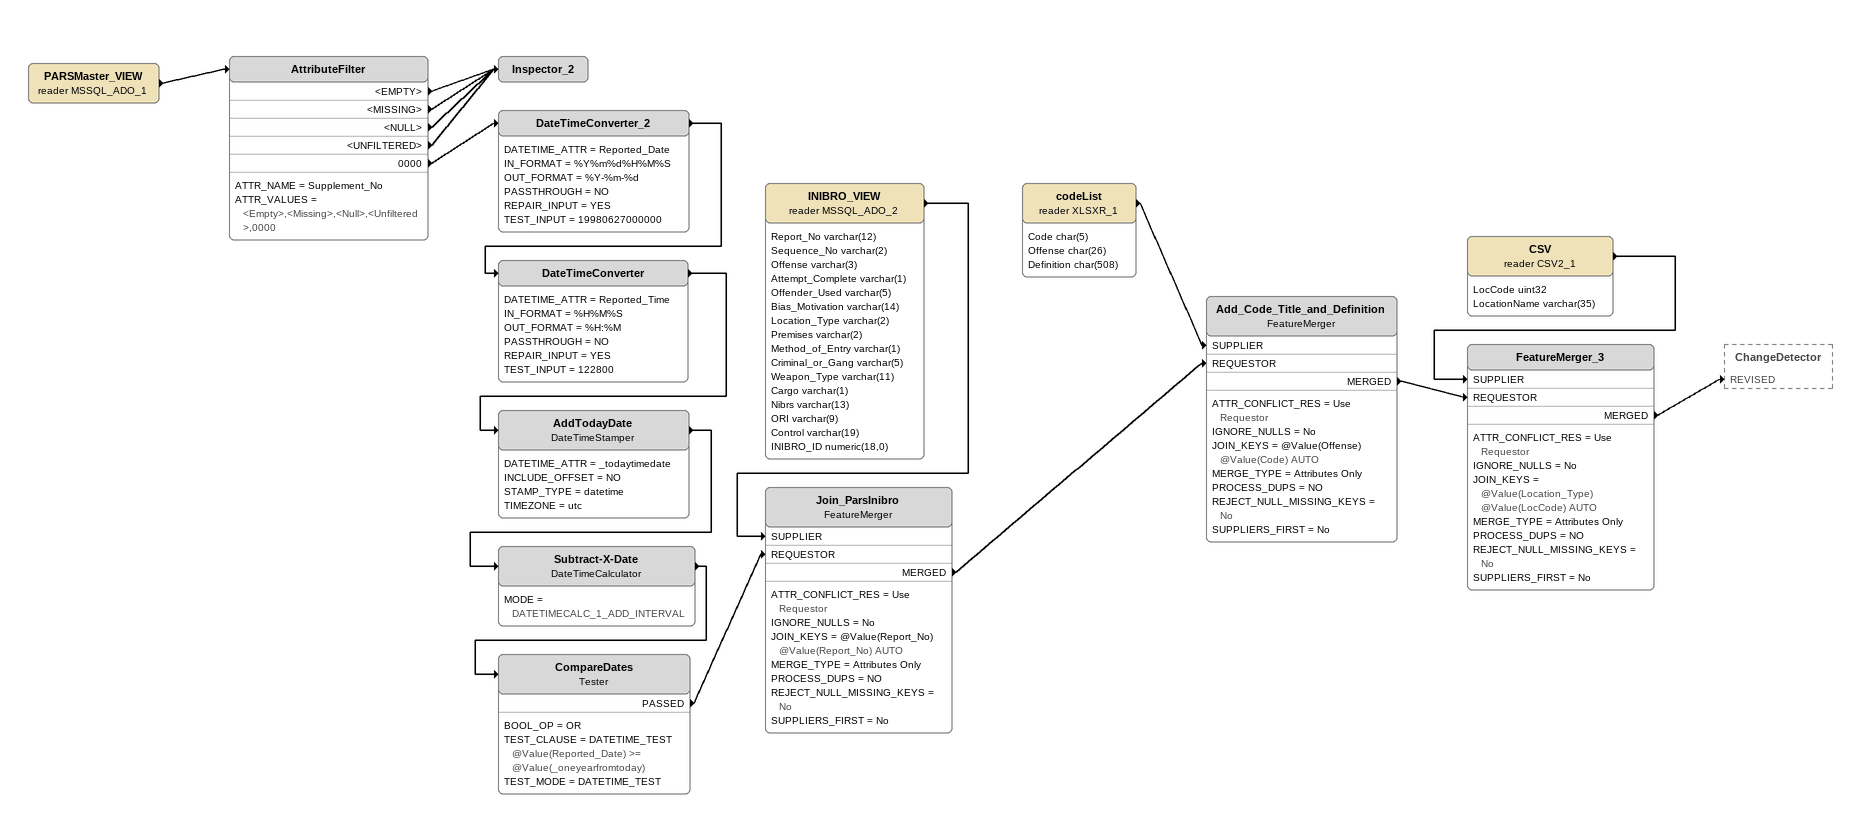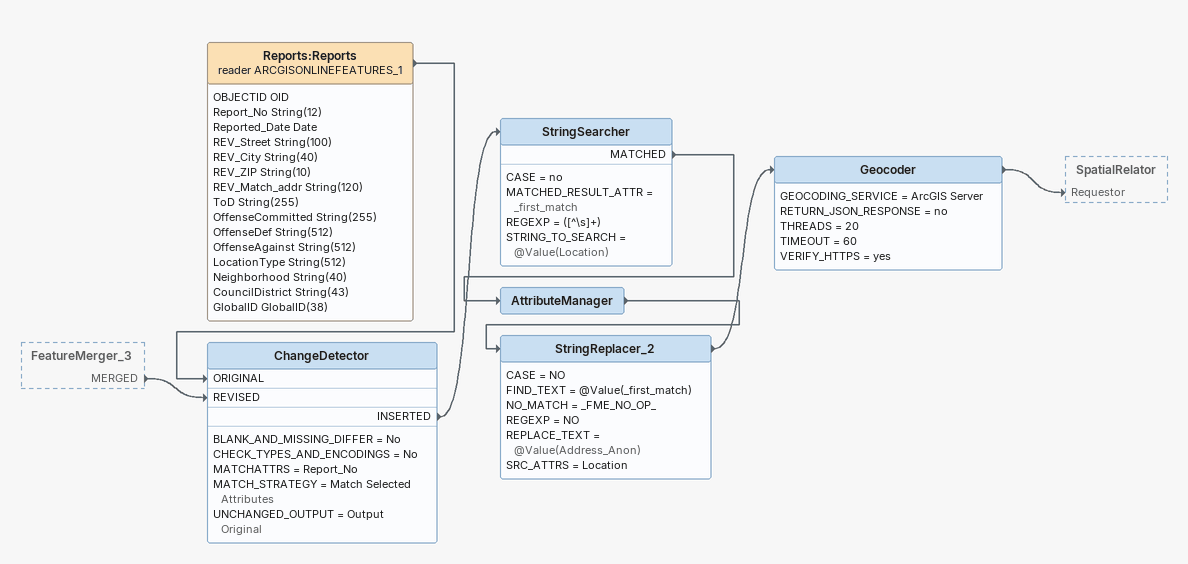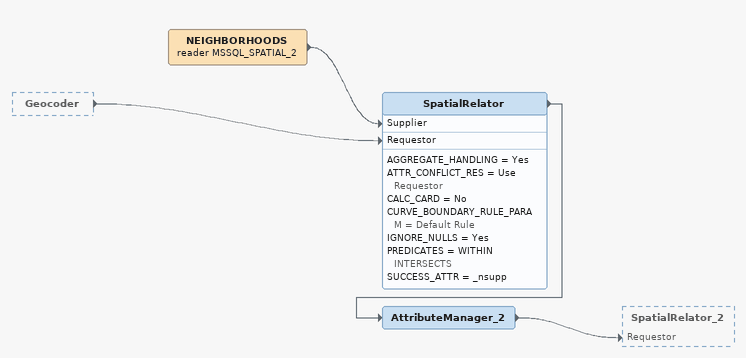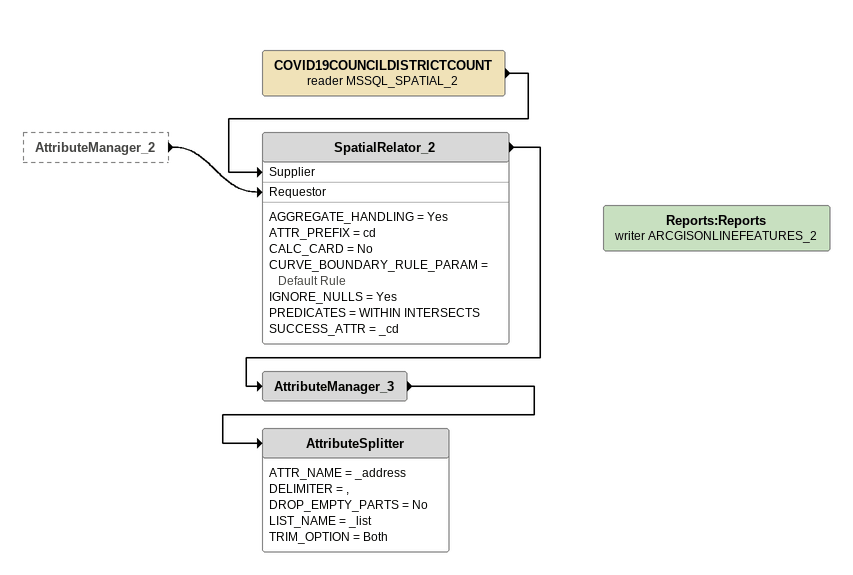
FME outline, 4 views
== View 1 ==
PARSMaster_VIEW (reader MSSQL_ADO_1)
    -> AttributeFilter
AttributeFilter
    ATTR_NAME = Supplement_No
    ATTR_VALUES = <Empty>,<Missing>,<Null>,<Unfiltered>,0000
    <EMPTY> -> Inspector_2
    <MISSING> -> Inspector_2
    <NULL> -> Inspector_2
    <UNFILTERED> -> Inspector_2
    0000 -> DateTimeConverter_2
Inspector_2
DateTimeConverter_2
    DATETIME_ATTR = Reported_Date
    IN_FORMAT = %Y%m%d%H%M%S
    OUT_FORMAT = %Y-%m-%d
    PASSTHROUGH = NO
    REPAIR_INPUT = YES
    TEST_INPUT = 19980627000000
    -> DateTimeConverter
DateTimeConverter
    DATETIME_ATTR = Reported_Time
    IN_FORMAT = %H%M%S
    OUT_FORMAT = %H:%M
    PASSTHROUGH = NO
    REPAIR_INPUT = YES
    TEST_INPUT = 122800
    -> AddTodayDate
AddTodayDate: DateTimeStamper
    DATETIME_ATTR = _todaytimedate
    INCLUDE_OFFSET = NO
    STAMP_TYPE = datetime
    TIMEZONE = utc
    -> Subtract-X-Date
Subtract-X-Date: DateTimeCalculator
    MODE = DATETIMECALC_1_ADD_INTERVAL
    -> CompareDates
CompareDates: Tester
    BOOL_OP = OR
    TEST_CLAUSE = DATETIME_TEST @Value(Reported_Date) >= @Value(_oneyearfromtoday)
    TEST_MODE = DATETIME_TEST
    PASSED -> Join_ParsInibro [REQUESTOR]
INIBRO_VIEW (reader MSSQL_ADO_2)
    attributes: Report_No varchar(12), Sequence_No varchar(2), Offense varchar(3), Attempt_Complete varchar(1), Offender_Used varchar(5), Bias_Motivation varchar(14), Location_Type varchar(2), Premises varchar(2), Method_of_Entry varchar(1), Criminal_or_Gang varchar(5), Weapon_Type varchar(11), Cargo varchar(1), Nibrs varchar(13), ORI varchar(9), Control varchar(19), INIBRO_ID numeric(18,0)
    -> Join_ParsInibro [SUPPLIER]
Join_ParsInibro: FeatureMerger
    ATTR_CONFLICT_RES = Use Requestor
    IGNORE_NULLS = No
    JOIN_KEYS = @Value(Report_No) @Value(Report_No) AUTO
    MERGE_TYPE = Attributes Only
    PROCESS_DUPS = NO
    REJECT_NULL_MISSING_KEYS = No
    SUPPLIERS_FIRST = No
    MERGED -> Add_Code_Title_and_Definition [REQUESTOR]
codeList (reader XLSXR_1)
    attributes: Code char(5), Offense char(26), Definition char(508)
    -> Add_Code_Title_and_Definition [SUPPLIER]
Add_Code_Title_and_Definition: FeatureMerger
    ATTR_CONFLICT_RES = Use Requestor
    IGNORE_NULLS = No
    JOIN_KEYS = @Value(Offense) @Value(Code) AUTO
    MERGE_TYPE = Attributes Only
    PROCESS_DUPS = NO
    REJECT_NULL_MISSING_KEYS = No
    SUPPLIERS_FIRST = No
    MERGED -> FeatureMerger_3 [REQUESTOR]
CSV (reader CSV2_1)
    attributes: LocCode uint32, LocationName varchar(35)
    -> FeatureMerger_3 [SUPPLIER]
FeatureMerger_3
    ATTR_CONFLICT_RES = Use Requestor
    IGNORE_NULLS = No
    JOIN_KEYS = @Value(Location_Type) @Value(LocCode) AUTO
    MERGE_TYPE = Attributes Only
    PROCESS_DUPS = NO
    REJECT_NULL_MISSING_KEYS = No
    SUPPLIERS_FIRST = No
    MERGED -> ChangeDetector [REVISED]

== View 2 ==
FeatureMerger_3 [outside]
    MERGED -> ChangeDetector [REVISED]
Reports:Reports (reader ARCGISONLINEFEATURES_1)
    attributes: OBJECTID OID, Report_No String(12), Reported_Date Date, REV_Street String(100), REV_City String(40), REV_ZIP String(10), REV_Match_addr String(120), ToD String(255), OffenseCommitted String(255), OffenseDef String(512), OffenseAgainst String(512), LocationType String(512), Neighborhood String(40), CouncilDistrict String(43), GlobalID GlobalID(38)
    -> ChangeDetector [ORIGINAL]
ChangeDetector
    BLANK_AND_MISSING_DIFFER = No
    CHECK_TYPES_AND_ENCODINGS = No
    MATCHATTRS = Report_No
    MATCH_STRATEGY = Match Selected Attributes
    UNCHANGED_OUTPUT = Output Original
    INSERTED -> StringSearcher
StringSearcher
    CASE = no
    MATCHED_RESULT_ATTR = _first_match
    REGEXP = ([^\s]+)
    STRING_TO_SEARCH = @Value(Location)
    MATCHED -> AttributeManager
AttributeManager
    -> StringReplacer_2
StringReplacer_2
    CASE = NO
    FIND_TEXT = @Value(_first_match)
    NO_MATCH = _FME_NO_OP_
    REGEXP = NO
    REPLACE_TEXT = @Value(Address_Anon)
    SRC_ATTRS = Location
    -> Geocoder
Geocoder
    GEOCODING_SERVICE = ArcGIS Server
    RETURN_JSON_RESPONSE = no
    THREADS = 20
    TIMEOUT = 60
    VERIFY_HTTPS = yes
    -> SpatialRelator [Requestor]

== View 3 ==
Geocoder [outside]
    -> SpatialRelator [Requestor]
NEIGHBORHOODS (reader MSSQL_SPATIAL_2)
    -> SpatialRelator [Supplier]
SpatialRelator
    AGGREGATE_HANDLING = Yes
    ATTR_CONFLICT_RES = Use Requestor
    CALC_CARD = No
    CURVE_BOUNDARY_RULE_PARAM = Default Rule
    IGNORE_NULLS = Yes
    PREDICATES = WITHIN INTERSECTS
    SUCCESS_ATTR = _nsupp
    -> AttributeManager_2
AttributeManager_2
    -> SpatialRelator_2 [Requestor]

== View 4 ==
AttributeManager_2 [outside]
    -> SpatialRelator_2 [Requestor]
COVID19COUNCILDISTRICTCOUNT (reader MSSQL_SPATIAL_2)
    -> SpatialRelator_2 [Supplier]
SpatialRelator_2
    AGGREGATE_HANDLING = Yes
    ATTR_PREFIX = cd
    CALC_CARD = No
    CURVE_BOUNDARY_RULE_PARAM = Default Rule
    IGNORE_NULLS = Yes
    PREDICATES = WITHIN INTERSECTS
    SUCCESS_ATTR = _cd
    -> AttributeManager_3
AttributeManager_3
    -> AttributeSplitter
AttributeSplitter
    ATTR_NAME = _address
    DELIMITER = ,
    DROP_EMPTY_PARTS = No
    LIST_NAME = _list
    TRIM_OPTION = Both
Reports:Reports (writer ARCGISONLINEFEATURES_2)
